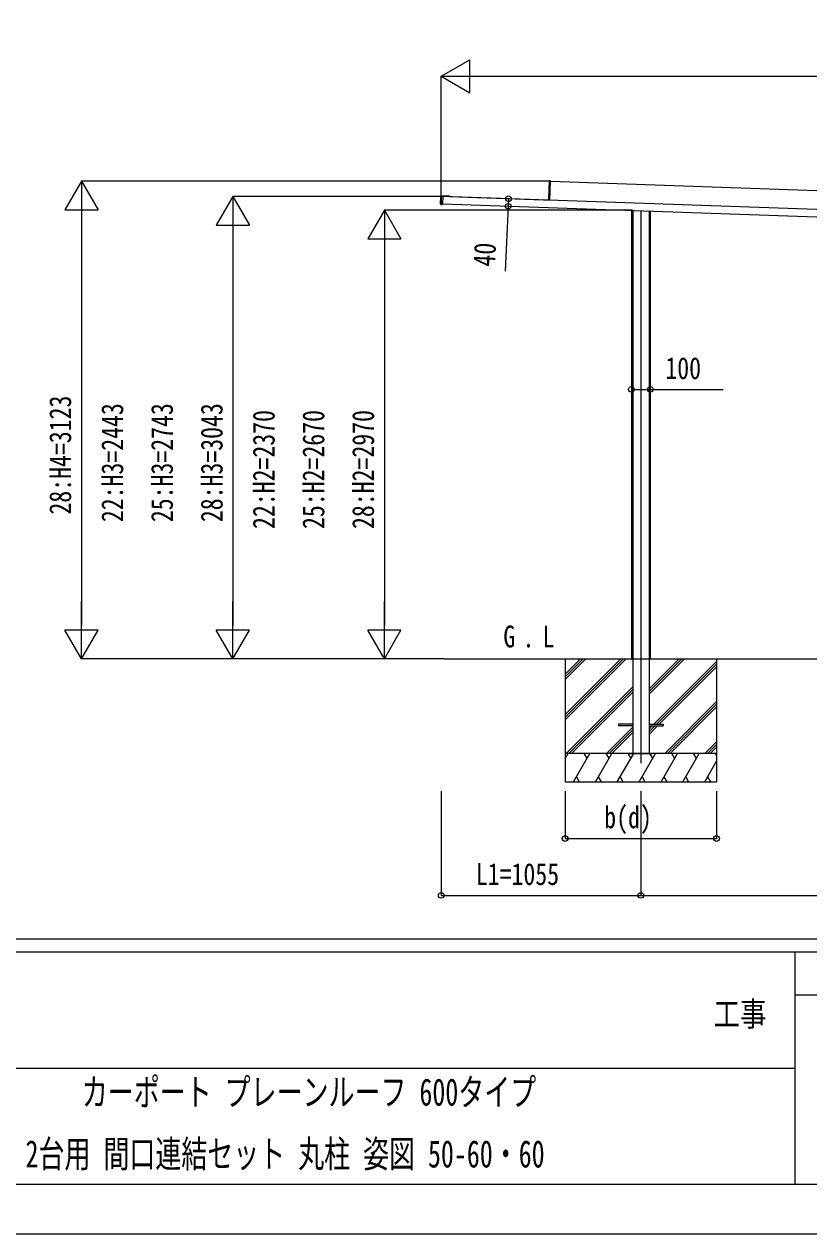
# Model space of a CAD drawing. Units: millimetres, scale not verified. Extents: x -14718 to 14718, y -10395 to 10395.
# Drawn here: x 462 to 4607, y -10395 to -4004 of the extents above; entities that cross this region are included whole.
import ezdxf
from ezdxf.enums import TextEntityAlignment as Align

# ---------------------------------------------------------------- set-up
doc = ezdxf.new("R2010")
doc.units = ezdxf.units.MM
doc.header["$LTSCALE"] = 50
for name, color, linetype in [('0-2_USER1', 3, 'Continuous'), ('0-3_YKK_12', 2, 'Continuous'), ('0-4_YKK_A1', 4, 'Continuous'), ('0-5_YKK_D', 6, 'Continuous'), ('0-6_YKK_ZWAK', 7, 'Continuous')]:
    doc.layers.add(name, color=color, linetype=linetype)
doc.styles.add('ＭＳ ゴシック', font='')
doc.styles.get('ＭＳ ゴシック').set_extended_font_data('MS Gothic')

msp = doc.modelspace()

# ---------------------------------------------------------------- linework, layer by layer
at = {"layer": '0-3_YKK_12'}
msp.add_line((3719.57, -4987.7), (3719.57, -7909), dxfattribs=at)
at = {"layer": '0-4_YKK_A1'}
for p, q in [((3236.67, -4831.79), (3233.45, -4923.89)), ((3236.67, -4831.79), (3236.2, -4831.78)), ((3242.21, -4831.65), (3236.67, -4831.79)), ((3236.69, -4831.29), (3242.22, -4831.15)), ((3238.67, -4933.06), (3242.21, -4831.65)), ((3242.13, -4833.85), (7555.7, -4984.48)), ((3242.22, -4831.15), (3242.21, -4831.65)), ((2661.87, -4953.18), (2663.23, -4914.2)), ((2663.58, -4954.27), (2665.01, -4913.21)), ((2665.48, -4913.23), (2664.04, -4954.29)), ((2665.48, -4913.23), (2665.01, -4913.21)), ((2673.02, -4913.03), (2665.48, -4913.23)), ((2679.83, -4911.78), (2666.34, -4911.31)), ((2671.33, -4911.48), (2671.3, -4912.58)), ((2673.02, -4913.03), (2671.55, -4955.01)), ((7667.64, -5088.45), (2672.99, -4914.03)), ((2679.76, -4913.78), (2679.83, -4911.78)), ((2685.83, -4911.99), (2679.83, -4911.78)), ((2685.76, -4913.99), (2685.83, -4911.99)), ((2695.82, -4912.34), (2685.83, -4911.99)), ((2695.75, -4914.34), (2695.82, -4912.34)), ((2701.75, -4914.55), (2701.82, -4912.55)), ((2708.76, -4915.28), (2708.77, -4914.98)), ((2708.77, -4914.98), (2708.79, -4914.38)), ((2664.04, -4954.29), (2663.58, -4954.27)), ((2671.54, -4955.51), (2664.03, -4954.79)), ((2664.04, -4954.29), (2671.55, -4955.01)), ((2664.77, -4956.28), (2669.76, -4956.45)), ((2669.76, -4956.45), (2669.8, -4955.34)), ((2671.55, -4955.01), (2671.54, -4955.51)), ((7666.24, -5128.43), (2671.59, -4954.01)), ((3203.66, -4932.57), (3203.67, -4932.27)), ((3203.67, -4932.27), (3203.69, -4931.67)), ((3203.69, -4931.67), (3203.7, -4931.37)), ((3207.66, -4932.71), (3207.68, -4932.01)), ((3238.66, -4933.09), (3207.68, -4932.01)), ((3233.17, -4931.89), (3232.7, -4931.88)), ((3233.45, -4923.89), (3232.98, -4923.87)), ((3233.45, -4923.89), (3233.17, -4931.89)), ((3238.67, -4933.06), (3238.64, -4933.79)), ((3669.57, -4988.86), (3669.57, -7356.5)), ((3676.43, -4989.1), (3676.43, -7856.5)), ((3762.7, -4992.11), (3762.7, -7856.5)), ((3769.57, -4992.35), (3769.57, -7356.5)), ((2682.08, -7356.5), (8180.49, -7356.5)), ((3319.57, -7356.5), (3319.57, -8006.5)), ((3319.57, -7650.48), (3613.55, -7356.5)), ((3319.57, -7664.62), (3627.69, -7356.5)), ((3319.57, -7678.76), (3641.83, -7356.5)), ((3319.57, -7438.35), (3401.41, -7356.5)), ((3319.57, -7452.49), (3415.55, -7356.5)), ((3319.57, -7466.63), (3429.69, -7356.5)), ((3762.7, -7543.99), (3950.2, -7356.5)), ((3762.7, -7529.85), (3936.05, -7356.5)), ((3762.7, -7515.71), (3921.91, -7356.5)), ((3788.54, -7702), (4119.57, -7370.98)), ((3802.68, -7702), (4119.57, -7385.12)), ((3816.83, -7702), (4119.57, -7399.27)), ((4119.57, -7356.5), (4119.57, -8006.5)), ((3325.67, -7856.5), (3676.43, -7505.75)), ((3339.82, -7856.5), (3676.43, -7519.89)), ((3353.96, -7856.5), (3676.43, -7534.03)), ((3846.17, -7856.5), (4119.57, -7583.11)), ((3860.32, -7856.5), (4119.57, -7597.25)), ((3874.46, -7856.5), (4119.57, -7611.4)), ((3537.81, -7856.5), (3676.43, -7717.88)), ((3551.95, -7856.5), (3676.43, -7732.02)), ((3602.07, -7702), (3602.07, -7711)), ((3676.43, -7702), (3602.07, -7702)), ((3676.43, -7711), (3602.07, -7711)), ((3762.7, -7702), (3837.07, -7702)), ((3762.7, -7756.12), (3807.83, -7711)), ((3762.7, -7727.84), (3779.54, -7711)), ((3762.7, -7741.98), (3793.68, -7711)), ((3762.7, -7711), (3837.07, -7711)), ((3837.07, -7702), (3837.07, -7711)), ((3566.09, -7856.5), (3676.43, -7746.17)), ((4058.31, -7856.5), (4119.57, -7795.24)), ((4119.57, -7856.5), (3319.57, -7856.5)), ((3319.79, -7885.44), (3336.49, -7856.5)), ((3364.33, -8006.5), (3450.93, -7856.5)), ((3435.93, -7882.48), (3420.93, -7856.5)), ((3479.8, -8006.5), (3566.4, -7856.5)), ((3551.4, -7882.48), (3536.4, -7856.5)), ((3595.27, -8006.5), (3681.87, -7856.5)), ((3666.87, -7882.48), (3651.87, -7856.5)), ((3658.89, -7856.5), (3780.69, -7856.5)), ((3710.74, -8006.5), (3797.34, -7856.5)), ((3782.34, -7882.48), (3767.34, -7856.5)), ((3826.21, -8006.5), (3912.81, -7856.5)), ((3897.81, -7882.48), (3882.81, -7856.5)), ((3941.68, -8006.5), (4028.28, -7856.5)), ((4013.28, -7882.48), (3998.28, -7856.5)), ((4072.45, -7856.5), (4119.57, -7809.38)), ((4086.59, -7856.5), (4119.57, -7823.53)), ((4119.57, -7866.95), (4113.53, -7856.5)), ((3321.49, -7882.48), (3319.79, -7879.52)), ((4056.93, -8006.5), (4119.57, -7898.02)), ((3379.33, -7980.52), (3394.33, -8006.5)), ((3494.8, -7980.52), (3509.8, -8006.5)), ((3610.27, -7980.52), (3625.27, -8006.5)), ((3725.74, -7980.52), (3740.74, -8006.5)), ((3841.21, -7980.52), (3856.21, -8006.5)), ((3956.68, -7980.52), (3971.68, -8006.5)), ((4072.15, -7980.52), (4087.15, -8006.5)), ((3319.57, -8006.5), (4119.57, -8006.5))]:
    msp.add_line(p, q, dxfattribs=at)
for points in [[(3232.7, -4931.88), (3232.98, -4923.87), (3236.2, -4831.78)], [(2665.5, -4912.73), (2673.04, -4912.53), (2673.02, -4913.03)], [(2708.31, -4912.77), (2708.24, -4914.77), (2673, -4913.54)], [(2708.31, -4912.77), (2701.82, -4912.55), (2695.82, -4912.34)], [(2708.79, -4914.38), (2708.81, -4914.08), (3203.7, -4931.37)], [(3207.68, -4932.01), (3207.7, -4931.51), (3232.39, -4932.37)]]:
    msp.add_lwpolyline(points, dxfattribs=at)
for centre, radius, start, end in [((3236.7, -4831.79), 0.5, 91.5, 178), ((3238.73, -4831.62), 2.07, 171.06854, 184.93146), ((2666.23, -4914.31), 3, 88, 178), ((2665.51, -4913.23), 0.5, 91.5, 178), ((2667.54, -4913.05), 2.07, 171.06854, 184.93146), ((2664.87, -4953.28), 3, 178, 268), ((2664.07, -4954.29), 0.5, 178, 264.5), ((2666.09, -4954.61), 2.07, 171.06854, 184.93146), ((3232.2, -4931.86), 0.5, 268, 358), ((3232.2, -4931.6), 0.765, 269.05171, 301.0406), ((3232.39, -4932.13), 0.242, 269.80053, 328.78296), ((3235.27, -4917.1), 15.54, 259.3054, 261.87346), ((3232.9, -4934.07), 1.85, 83.82294, 99.58333), ((3229.94, -4932.01), 3.17, 351.51431, 355.97407), ((3232.17, -4931.86), 1, 337.89786, 358), ((3238.62, -4933.06), 0.046, 321.12762, 0.80407)]:
    msp.add_arc(centre, radius, start, end, dxfattribs=at)
for centre, ratio, start_param in [((3225.58, -4932.63), 0.038227, 0), ((3225.6, -4932.63), 0.061163, 0.0374041)]:
    msp.add_ellipse(centre, major_axis=(13.07, -0.46), ratio=ratio, start_param=start_param, end_param=0.962078, dxfattribs=at)
at = {"layer": '0-5_YKK_D'}
for p, q in [((2664.61, -4279.41), (2816.16, -4191.91)), ((2816.16, -4366.91), (2816.16, -4191.91)), ((2664.61, -4952.28), (2664.61, -4278.41)), ((2664.61, -4279.41), (2816.16, -4366.91)), ((2664.61, -4279.41), (2967.72, -4279.41)), ((2839.61, -4279.41), (7499.62, -4279.41)), ((764.61, -4833.75), (677.11, -4985.3)), ((3238.33, -4833.75), (763.61, -4833.75)), ((764.61, -4833.75), (852.11, -4985.3)), ((764.61, -4833.75), (764.61, -5136.86)), ((1564.61, -4913.81), (1477.11, -5065.36)), ((2665.49, -4913.81), (1563.61, -4913.81)), ((1564.61, -4913.81), (1652.11, -5065.36)), ((1564.61, -4913.81), (1564.61, -5216.92)), ((677.11, -4985.3), (852.11, -4985.3)), ((764.61, -5008.75), (764.61, -7181.5)), ((2364.61, -4986.08), (2277.11, -5137.63)), ((3674.87, -4986.08), (2363.61, -4986.08)), ((2364.61, -4986.08), (2452.11, -5137.63)), ((2364.61, -4986.08), (2364.61, -5289.19)), ((1477.11, -5065.36), (1652.11, -5065.36)), ((1564.61, -5088.81), (1564.61, -7181.5)), ((2277.11, -5137.63), (2452.11, -5137.63)), ((2364.61, -5161.08), (2364.61, -7181.5)), ((764.61, -7356.5), (764.61, -7053.39)), ((1564.61, -7356.5), (1564.61, -7053.39)), ((2364.61, -7356.5), (2364.61, -7053.39)), ((764.61, -7356.5), (677.11, -7204.95)), ((852.11, -7204.95), (677.11, -7204.95)), ((764.61, -7356.5), (852.11, -7204.95)), ((1564.61, -7356.5), (1477.11, -7204.95)), ((1652.11, -7204.95), (1477.11, -7204.95)), ((1564.61, -7356.5), (1652.11, -7204.95)), ((2364.61, -7356.5), (2277.11, -7204.95)), ((2452.11, -7204.95), (2277.11, -7204.95)), ((2364.61, -7356.5), (2452.11, -7204.95)), ((2647.74, -7356.5), (763.61, -7356.5)), ((2647.74, -7356.5), (1563.61, -7356.5)), ((2681.08, -7356.5), (2363.61, -7356.5)), ((2664.83, -8056.5), (2664.83, -8607.81)), ((3319.57, -8056.5), (3319.57, -8307.5)), ((3719.57, -8056.5), (3719.57, -8607.81)), ((3719.79, -8056.5), (3719.79, -8607.81)), ((4119.57, -8056.5), (4119.57, -8307.5)), ((3319.57, -8306.5), (4119.57, -8306.5)), ((2664.83, -8606.81), (3719.79, -8606.81)), ((3719.57, -8606.81), (7461.57, -8606.81))]:
    msp.add_line(p, q, dxfattribs=at)
for points in [[(3020.64, -4926.17), (3018.73, -4966.13), (3002.31, -5309.54)], [(3669.57, -5933.49), (3769.57, -5933.49), (4154.67, -5933.49)]]:
    msp.add_lwpolyline(points, dxfattribs=at)
for centre in [(3020.64, -4926.17), (3018.73, -4966.13), (3669.57, -5933.49), (3769.57, -5933.49), (3319.57, -8306.5), (4119.57, -8306.5), (2664.83, -8606.81), (3719.57, -8606.81), (3719.79, -8606.81)]:
    msp.add_circle(centre, 14.88, dxfattribs=at)
at = {"layer": '0-6_YKK_ZWAK'}
for p, q in [((13632.57, -8837.5), (-13667.43, -8837.5)), ((4532.57, -8907.5), (-17.43, -8907.5)), ((6947.57, -9135), (4532.57, -9135)), ((-17.43, -9520), (4532.57, -9520)), ((-17.43, -10132.5), (4532.57, -10132.5)), ((4532.57, -10132.5), (6947.57, -10132.5))]:
    msp.add_line(p, q, dxfattribs=at)
msp.add_lwpolyline([(-14717.5, -10395), (14717.5, -10395), (14717.5, 10395), (-14717.5, 10395)], close=True, dxfattribs=at)
msp.add_lwpolyline([(6947.57, -8907.5), (4532.57, -8907.5), (4532.57, -10132.5)], dxfattribs=at)

# ---------------------------------------------------------------- texts
at = {"layer": '0-2_USER1', "style": 'ＭＳ ゴシック'}
for s, height, width, p in [('G', 115.5, 0.8, (2993.45, -7331.19)), ('L', 115.5, 0.8, (3200.32, -7331.19)), ('.', 115.5, 0.8, (3094.25, -7331.19)), ('カーポート プレーンルーフ 600タイプ', 143.7, 0.7, (766.66, -9760.92)), (' 2台用 間口連結セット 丸柱 姿図 50-60・60', 143.7, 0.7, (400.8, -10087.58))]:
    msp.add_text(s, height=height, dxfattribs=dict(at, width=width)).set_placement(p, align=Align.BOTTOM_LEFT)
at = {"layer": '0-5_YKK_D', "style": 'ＭＳ ゴシック', "width": 0.8}
for s, rotation, p in [('40', 87.262, (2983.28, -5288.61)), ('28:H4=3123', 90, (744.61, -6594.93)), ('22:H3=2443', 90, (1019.61, -6634.95)), ('25:H3=2743', 90, (1282.11, -6634.95)), ('28:H3=3043', 90, (1544.61, -6634.95)), ('22:H2=2370', 90, (1819.61, -6671.09)), ('25:H2=2670', 90, (2082.11, -6671.09)), ('28:H2=2970', 90, (2344.61, -6671.09))]:
    msp.add_text(s, height=115.5, rotation=rotation, dxfattribs=at).set_placement(p, align=Align.BOTTOM_LEFT)
for s, p in [('100', (3849.07, -5913.49)), ('b(d)', (3526.37, -8286.5)), ('L1=1055', (2847.91, -8586.81))]:
    msp.add_text(s, height=115.5, dxfattribs=at).set_placement(p, align=Align.BOTTOM_LEFT)
at = {"layer": '0-6_YKK_ZWAK', "style": 'ＭＳ ゴシック', "width": 0.8}
msp.add_text('工事', height=128.3, dxfattribs=at).set_placement((4103.17, -9336.13), align=Align.BOTTOM_LEFT)

doc.saveas('drawing.dxf')
